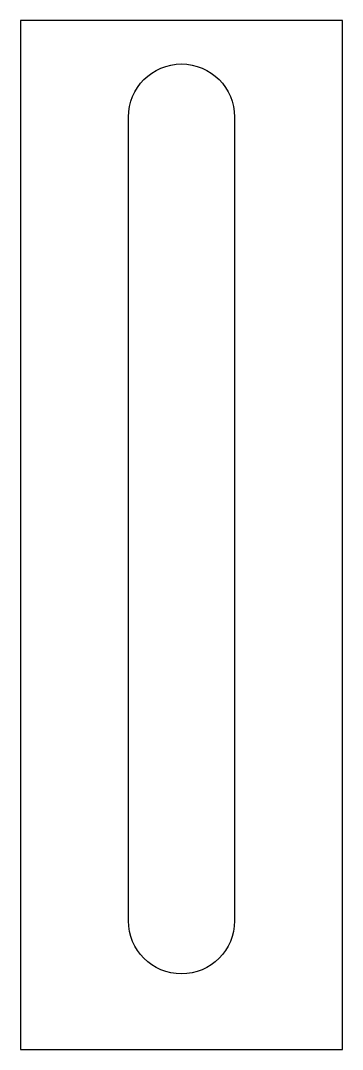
# Model space of a CAD drawing. Header units: millimetres. Extents: x -10 to 0, y 0 to 32.
import ezdxf

# ---------------------------------------------------------------- set-up
doc = ezdxf.new("R2010")
doc.units = ezdxf.units.MM

msp = doc.modelspace()

# ---------------------------------------------------------------- linework, layer by layer
msp.add_lwpolyline([(0, 0), (0, 32), (-10, 32), (-10, 0)], close=True)
msp.add_lwpolyline([(-3.35, 4, -1), (-6.65, 4), (-6.65, 29, -1), (-3.35, 29)], format="xyb", close=True)

doc.saveas('drawing.dxf')
